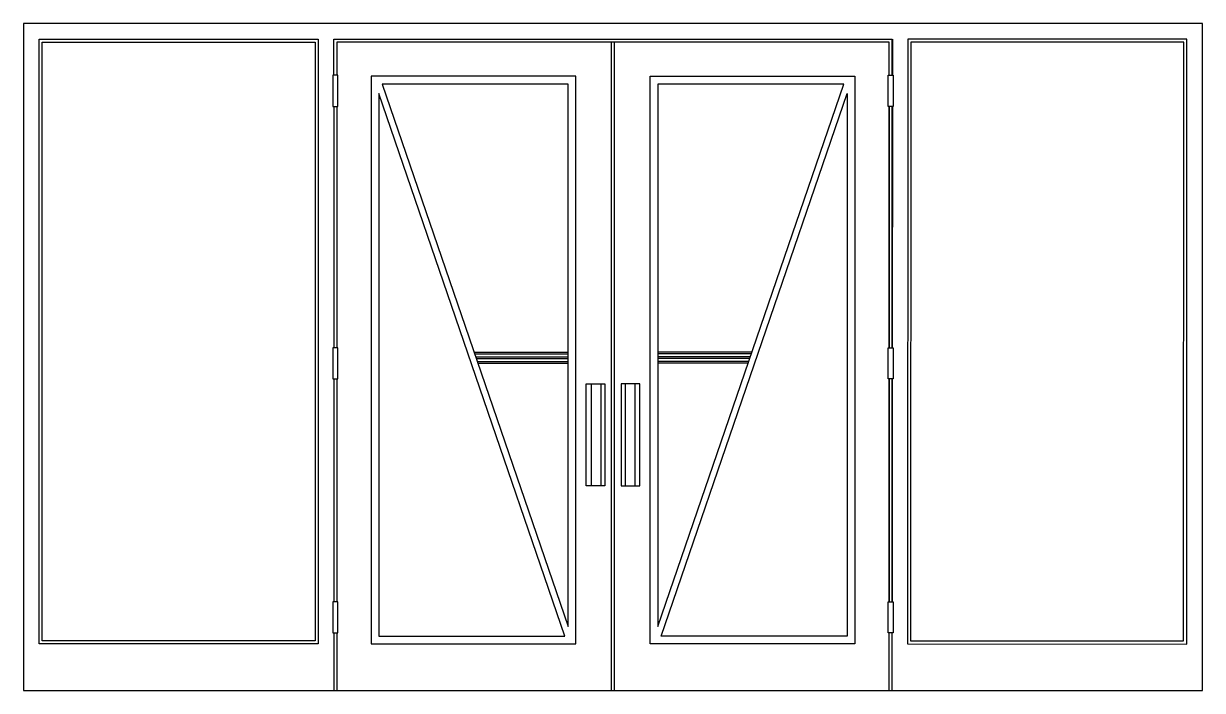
# Model space of a CAD drawing. Header units: metres. Extents: x -4623 to -823, y 0 to 2150.
import ezdxf

# ---------------------------------------------------------------- set-up
doc = ezdxf.new("R2010")
doc.units = ezdxf.units.M
for name, color, linetype in [('2', 2, 'Continuous'), ('3', 3, 'Continuous'), ('7', 7, 'Continuous'), ('BH', 3, 'Continuous')]:
    doc.layers.add(name, color=color, linetype=linetype)

msp = doc.modelspace()

# ---------------------------------------------------------------- hatches: boundary and pattern name
at = {"layer": 'BH'}
h = msp.add_hatch(dxfattribs=at)
h.set_pattern_fill('AR-RROOF', scale=900)
h.paths.add_polyline_path([(-3683.13, 2090), (-4563.13, 2090), (-4563.13, 160.06), (-3683.13, 160.06)])
h.paths.add_polyline_path([(-1763.62, 159.82), (-883.62, 159.59), (-883.13, 2089.53), (-1763.13, 2089.75)])
h = msp.add_hatch(dxfattribs=at)
h.set_pattern_fill('AR-RROOF', scale=900)
h.paths.add_polyline_path([(-3171.24, 1090.32), (-2868.13, 1090.32), (-2868.13, 1955), (-3467.56, 1955)])
h.paths.add_polyline_path([(-2868.13, 205.85), (-2868.13, 1055.32), (-3159.24, 1055.32)])
h.paths.add_polyline_path([(-3478.13, 1924.15), (-3478.13, 175), (-2878.7, 175)])
h.paths.add_polyline_path([(-2287.02, 1055.32), (-2578.13, 1055.32), (-2578.13, 205.85)])
h.paths.add_polyline_path([(-2275.03, 1090.32), (-1978.7, 1955), (-2578.13, 1955), (-2578.13, 1090.32)])
h.paths.add_polyline_path([(-2567.56, 175), (-1968.13, 175), (-1968.13, 1924.15)])

# ---------------------------------------------------------------- linework, layer by layer
for p, q in [((-1823.13, 2150), (-3623.13, 2150)), ((-2728.13, 0), (-2728.13, 2090)), ((-1823.13, 1983.12), (-1823.13, 2100)), ((-1822.59, 2099.54), (-1822.65, 1982.66)), ((-3623.13, 1883.12), (-3623.13, 1104.22)), ((-1823.13, 1883.12), (-1823.13, 1104.22)), ((-1823.13, 1104.22), (-1823.13, 1883.12)), ((-1822.7, 1882.66), (-1823.1, 1103.76)), ((-3623.13, 1004.22), (-3623.13, 285.94)), ((-1823.15, 1003.76), (-1823.52, 285.48)), ((-1823.13, 1004.22), (-1823.13, 285.94)), ((-1823.13, 285.94), (-1823.13, 1004.22)), ((-3623.13, 185.94), (-3623.13, 0)), ((-1823.13, 0), (-1823.13, 185.94))]:
    msp.add_line(p, q)
for points in [[(-3673.13, 2100), (-3673.13, 150.06), (-4573.13, 150.06), (-4573.13, 2100)], [(-1773.13, 2099.76), (-1773.63, 149.82), (-873.63, 149.59), (-873.13, 2099.53)], [(-3626.13, 1883.12), (-3610.13, 1883.12), (-3610.13, 1983.12), (-3626.13, 1983.12)], [(-1820.13, 1883.12), (-1836.13, 1883.12), (-1836.13, 1983.12), (-1820.13, 1983.12)], [(-2868.13, 205.85), (-2868.13, 1955), (-3467.56, 1955)], [(-1978.7, 1955), (-2578.13, 1955), (-2578.13, 205.85)], [(-3478.13, 1924.15), (-3478.13, 175), (-2878.7, 175)], [(-1968.13, 1924.15), (-1968.13, 175), (-2567.56, 175)], [(-3626.13, 1004.22), (-3610.13, 1004.22), (-3610.13, 1104.22), (-3626.13, 1104.22)], [(-1820.13, 1004.22), (-1836.13, 1004.22), (-1836.13, 1104.22), (-1820.13, 1104.22)], [(-3626.13, 185.94), (-3610.13, 185.94), (-3610.13, 285.94), (-3626.13, 285.94)], [(-1820.13, 185.94), (-1836.13, 185.94), (-1836.13, 285.94), (-1820.13, 285.94)]]:
    msp.add_lwpolyline(points, close=True)
for points in [[(-3623.13, 1983.12), (-3623.13, 2100), (-1823.13, 2100), (-1823.13, 1983.12)], [(-2843.13, 150), (-2843.13, 1980), (-3503.13, 1980), (-3503.13, 150), (-2843.13, 150)], [(-2603.13, 150), (-2603.13, 1980), (-1943.13, 1980), (-1943.13, 150), (-2603.13, 150)], [(-3503.13, 874.58), (-3503.13, 872.1)]]:
    msp.add_lwpolyline(points)
at = {"layer": '2'}
msp.add_line((-4623.13, 0), (-823.13, 0), dxfattribs=at)
at = {"layer": '3'}
for p, q in [((-2718.13, 0), (-2718.13, 2090)), ((-3171.24, 1090.32), (-2868.13, 1090.32)), ((-3169.52, 1085.32), (-2868.13, 1085.32)), ((-3166.1, 1075.32), (-2868.13, 1075.32)), ((-3164.38, 1070.32), (-2868.13, 1070.32)), ((-2275.03, 1090.32), (-2578.13, 1090.32)), ((-2276.74, 1085.32), (-2578.13, 1085.32)), ((-2280.17, 1075.32), (-2578.13, 1075.32)), ((-2281.88, 1070.32), (-2578.13, 1070.32)), ((-3160.96, 1060.32), (-2868.13, 1060.32)), ((-3159.24, 1055.32), (-2868.13, 1055.32)), ((-2285.31, 1060.32), (-2578.13, 1060.32)), ((-2287.02, 1055.32), (-2578.13, 1055.32))]:
    msp.add_line(p, q, dxfattribs=at)
for points in [[(-3683.13, 2090), (-3683.13, 160.06), (-4563.13, 160.06), (-4563.13, 2090)], [(-1763.13, 2089.75), (-1763.62, 159.82), (-883.62, 159.59), (-883.13, 2089.53)]]:
    msp.add_lwpolyline(points, close=True, dxfattribs=at)
for points in [[(-1833.13, 1983.12), (-1833.13, 2090), (-3613.13, 2090), (-3613.13, 1983.12)], [(-3613.13, 1883.12), (-3613.13, 1104.22)], [(-1833.13, 1104.22), (-1833.13, 1883.12)], [(-1833.13, 1883.12), (-1833.13, 1104.22)], [(-3613.13, 1004.22), (-3613.13, 285.94)], [(-1833.13, 285.94), (-1833.13, 1004.22)], [(-1833.13, 1004.22), (-1833.13, 285.94)], [(-3613.13, 185.94), (-3613.13, 0)], [(-1833.13, 0), (-1833.13, 185.94)]]:
    msp.add_lwpolyline(points, dxfattribs=at)
at = {"layer": '7'}
for p, q in [((-2793.53, 988.93), (-2793.53, 659.72)), ((-2762.47, 988.93), (-2762.47, 659.72)), ((-2683.79, 988.93), (-2683.79, 659.72)), ((-2652.73, 988.93), (-2652.73, 659.72))]:
    msp.add_line(p, q, dxfattribs=at)
msp.add_lwpolyline([(-823.13, 0), (-823.13, 2150), (-4623.13, 2150), (-4623.13, 0)], dxfattribs=at)
for points in [[(-2809.28, 659.72), (-2809.28, 988.93), (-2749.28, 988.93), (-2749.28, 659.72)], [(-2636.98, 659.72), (-2636.98, 988.93), (-2696.98, 988.93), (-2696.98, 659.72)]]:
    msp.add_lwpolyline(points, close=True, dxfattribs=at)

doc.saveas('drawing.dxf')
